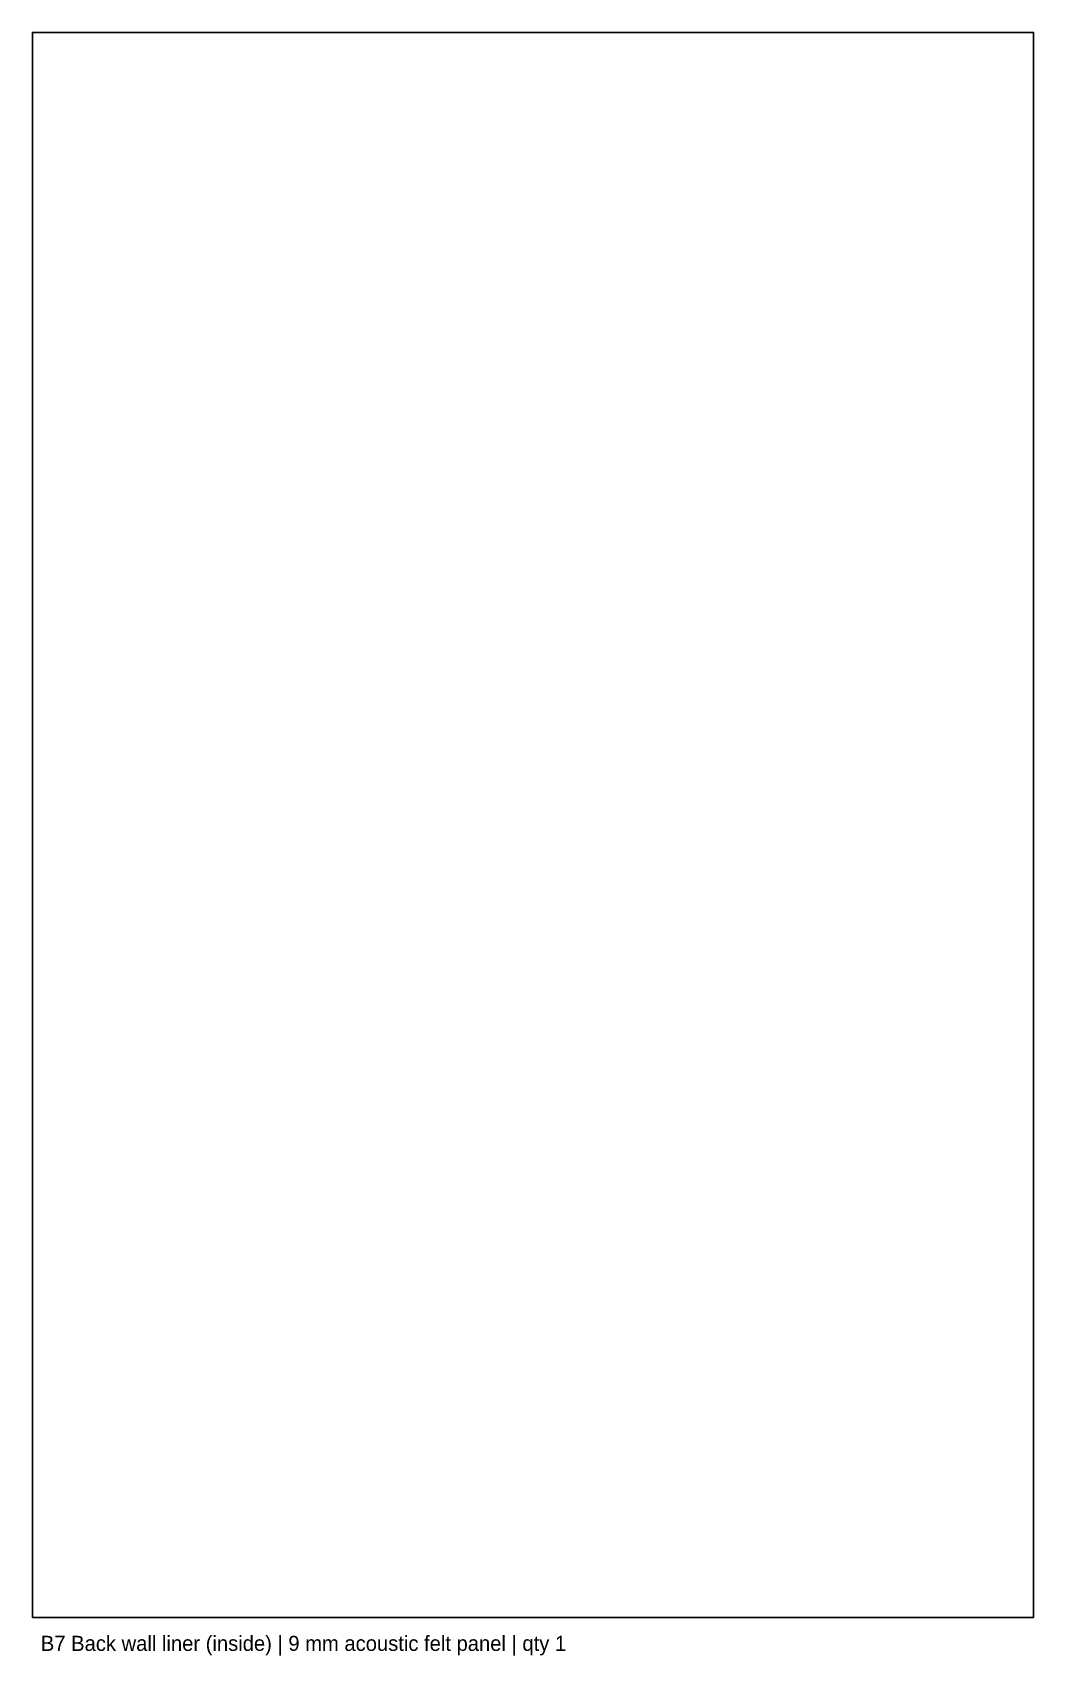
# Model space of a CAD drawing. Header units: millimetres. Extents: x 0 to 1194, y -46 to 1890.
import ezdxf

# ---------------------------------------------------------------- set-up
doc = ezdxf.new("R2010")
doc.units = ezdxf.units.MM
doc.layers.add('OUTLINE', color=7, linetype='Continuous')
doc.layers.add('TEXT', color=5, linetype='Continuous')

msp = doc.modelspace()

# ---------------------------------------------------------------- linework, layer by layer
at = {"layer": 'OUTLINE'}
msp.add_lwpolyline([(0, 0), (1194, 0), (1194, 1890), (0, 1890)], close=True, dxfattribs=at)

# ---------------------------------------------------------------- texts
at = {"layer": 'TEXT'}
msp.add_text('B7 Back wall liner (inside) | 9 mm acoustic felt panel | qty 1', height=18, dxfattribs=at).set_placement((10, -40))

doc.saveas('drawing.dxf')
